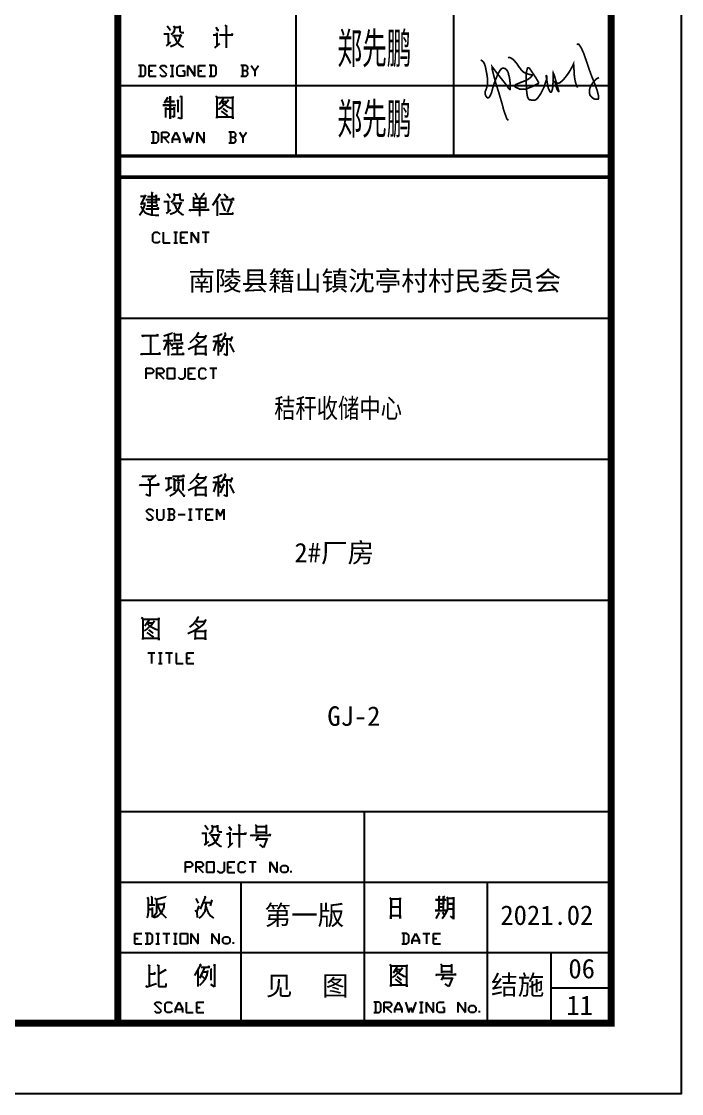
# Model space of a CAD drawing. Extents: x -307088 to 5640332, y -3541089 to -2181377.
# Drawn here: x 5544510 to 5553876, y -3216089 to -3200880 of the extents above; entities that cross this region are included whole.
import ezdxf

# ---------------------------------------------------------------- set-up
doc = ezdxf.new("R2010")
doc.units = 0
doc.header["$LTSCALE"] = 100
doc.header["$MEASUREMENT"] = 0
doc.layers.get('0').update_dxf_attribs({"linetype": 'CONTINUOUS'})
doc.layers.add('PUB_TITLE', color=4, linetype='CONTINUOUS')
doc.styles.add('TSSD_REIN', font='Tssdeng.shx', dxfattribs={"width": 0.7, "bigfont": 'hztxt.shx'})
doc.styles.add('图签2', font='simhei.ttf', dxfattribs={"height": 1000})

# ---------------------------------------------------------------- blocks, each defined once
blk = doc.blocks.new('A$C05C95A80')
at = {"const_width": 24}
for points in [[(1369, 1089), (1388, 1092), (1400, 1089), (1409, 1075), (1433, 1038), (1468, 961), (1499, 871), (1544, 738), (1583, 631), (1617, 549), (1658, 438), (1678, 356), (1679, 340), (1679, 323), (1673, 313), (1664, 312), (1654, 310), (1646, 311), (1628, 313), (1616, 315), (1589, 333), (1574, 348), (1560, 364), (1554, 378), (1551, 396), (1549, 442), (1556, 472), (1581, 523), (1621, 574), (1644, 597), (1683, 619)], [(395, 897), (408, 905), (416, 905), (428, 899), (456, 883), (483, 858), (518, 817), (546, 774), (568, 746), (583, 724), (604, 704), (622, 690), (648, 677), (674, 669), (703, 662), (727, 656), (736, 653), (737, 649), (723, 630), (700, 609)], [(6, 868), (31, 853), (50, 831), (61, 809), (73, 771), (84, 716), (93, 666), (99, 631), (103, 587), (103, 547), (100, 511), (93, 480), (83, 451), (77, 436), (73, 428), (70, 418), (68, 410), (68, 401), (68, 392), (70, 384), (74, 372), (78, 362), (82, 351), (90, 341), (96, 336), (103, 332), (111, 332), (121, 335), (131, 345), (140, 360), (146, 373), (160, 405), (171, 447), (187, 509), (213, 577), (242, 649), (262, 690), (283, 725), (296, 740), (311, 749), (327, 752), (341, 749), (355, 745), (369, 732), (385, 712), (396, 688), (402, 661), (414, 618), (419, 583), (424, 534), (426, 485), (426, 455), (426, 451), (425, 450), (423, 448), (421, 448), (419, 449), (417, 450), (403, 464), (355, 532), (310, 589), (257, 656), (213, 713), (167, 773), (169, 738), (179, 694), (217, 550), (267, 391), (317, 220), (330, 164), (377, 31), (400, 9)], [(700, 609), (668, 588), (652, 580), (633, 571), (591, 556), (540, 535), (508, 521), (500, 514), (494, 509), (489, 500), (490, 492), (496, 484), (502, 480), (541, 464), (556, 455), (564, 454), (578, 453), (593, 453), (654, 455), (675, 466), (740, 492), (790, 518), (822, 533), (825, 538), (825, 544), (825, 553), (787, 619), (759, 659), (705, 741), (699, 749), (694, 753), (687, 757), (681, 758), (674, 756), (670, 753), (669, 751), (668, 748), (667, 746), (657, 704), (654, 685), (651, 666), (650, 652), (649, 599), (650, 538), (652, 515), (658, 429), (663, 388), (671, 340), (683, 318), (699, 303), (733, 299), (771, 297), (790, 306), (812, 323), (858, 390), (903, 480), (930, 563), (939, 588), (943, 603), (945, 620), (945, 630), (941, 644), (938, 646), (935, 645), (934, 644), (934, 641), (935, 639), (935, 636), (951, 542), (958, 497), (967, 461), (983, 431), (990, 417), (993, 413), (999, 411), (1003, 411), (1008, 413), (1012, 418), (1021, 445), (1026, 467), (1029, 500), (1033, 557), (1032, 582), (1033, 660), (1034, 677), (1035, 685), (1041, 672), (1048, 657), (1057, 626), (1115, 421), (1114, 419), (1113, 419), (1112, 420), (1111, 420), (1109, 422), (1108, 423), (1107, 424), (1104, 427), (1103, 430), (1092, 448), (1081, 475), (1072, 512), (1063, 545), (1058, 556), (1058, 558), (1062, 556), (1066, 553), (1068, 551), (1072, 549), (1077, 545), (1088, 542), (1098, 539), (1109, 539), (1118, 541), (1127, 544), (1154, 565), (1191, 603), (1240, 665), (1274, 717), (1306, 776), (1324, 813), (1328, 753), (1332, 695), (1334, 652), (1341, 597), (1352, 548), (1369, 495), (1375, 488), (1382, 485), (1388, 486)]]:
    blk.add_lwpolyline(points, dxfattribs=at)
blk = doc.blocks.new('A$C24767006')
at = {"layer": 'PUB_TITLE'}
for p, q in [((3864, 28988, 1874), (3864, 18518, 1874)), ((7218, 28988, 1874), (7218, 18518, 1874)), ((1126, 21259, 1874), (1195, 21165, 1874)), ((1263, 21259, 1874), (1279, 21233, 1874)), ((1279, 21233, 1874), (1284, 21186, 1874)), ((1284, 21233, 1874), (1394, 21233, 1874)), ((1394, 21259, 1874), (1394, 21149, 1874)), ((1394, 21233, 1874), (1394, 21259, 1874)), ((2161, 21233, 1874), (2208, 21149, 1874)), ((2355, 21275, 1874), (2397, 21238, 1874)), ((2381, 21259, 1874), (2381, 20787, 1874)), ((2397, 21238, 1874), (2381, 21259, 1874)), ((1058, 21086, 1874), (1147, 21086, 1874)), ((1147, 21102, 1874), (1147, 20866, 1874)), ((1147, 21086, 1874), (1147, 21102, 1874)), ((1258, 21107, 1874), (1205, 21076, 1874)), ((1242, 21055, 1874), (1415, 21055, 1874)), ((1279, 21144, 1874), (1258, 21107, 1874)), ((1273, 21034, 1874), (1294, 21002, 1874)), ((1284, 21186, 1874), (1279, 21144, 1874)), ((1294, 21002, 1874), (1315, 20960, 1874)), ((1399, 21007, 1874), (1368, 20934, 1874)), ((1394, 21149, 1874), (1405, 21128, 1874)), ((1426, 21076, 1874), (1399, 21007, 1874)), ((1405, 21128, 1874), (1426, 21118, 1874)), ((1415, 21055, 1874), (1426, 21076, 1874)), ((1426, 21118, 1874), (1483, 21118, 1874)), ((2108, 21070, 1874), (2182, 21070, 1874)), ((2182, 21107, 1874), (2182, 20818, 1874)), ((2182, 21070, 1874), (2182, 21107, 1874)), ((2218, 21165, 1874), (2187, 21181, 1874)), ((2208, 21149, 1874), (2218, 21165, 1874)), ((2239, 21070, 1874), (2528, 21070, 1874)), ((2512, 21097, 1874), (2497, 21070, 1874)), ((2528, 21070, 1874), (2512, 21097, 1874)), ((1116, 20834, 1874), (1205, 20908, 1874)), ((1147, 20866, 1874), (1116, 20834, 1874)), ((1273, 20845, 1874), (1195, 20813, 1874)), ((1326, 20881, 1874), (1273, 20845, 1874)), ((1315, 20960, 1874), (1352, 20902, 1874)), ((1368, 20934, 1874), (1326, 20881, 1874)), ((1352, 20902, 1874), (1384, 20860, 1874)), ((1384, 20860, 1874), (1426, 20829, 1874)), ((1426, 20829, 1874), (1478, 20808, 1874)), ((2145, 20787, 1874), (2245, 20881, 1874)), ((631, 20413, 1874), (518, 20413, 1874)), ((556, 20413, 1874), (556, 20188, 1874)), ((668, 20375, 1874), (631, 20413, 1874)), ((668, 20225, 1874), (668, 20375, 1874)), ((743, 20413, 1874), (893, 20413, 1874)), ((743, 20188, 1874), (743, 20413, 1874)), ((968, 20375, 1874), (1006, 20413, 1874)), ((1118, 20225, 1874), (968, 20375, 1874)), ((1006, 20413, 1874), (1081, 20413, 1874)), ((1081, 20413, 1874), (1118, 20375, 1874)), ((1193, 20413, 1874), (1268, 20413, 1874)), ((1231, 20413, 1874), (1231, 20188, 1874)), ((1343, 20375, 1874), (1381, 20413, 1874)), ((1343, 20225, 1874), (1343, 20375, 1874)), ((1381, 20413, 1874), (1493, 20413, 1874)), ((1568, 20413, 1874), (1718, 20188, 1874)), ((1568, 20188, 1874), (1568, 20413, 1874)), ((1718, 20188, 1874), (1718, 20413, 1874)), ((1793, 20413, 1874), (1943, 20413, 1874)), ((1793, 20188, 1874), (1793, 20413, 1874)), ((2131, 20413, 1874), (2018, 20413, 1874)), ((2056, 20413, 1874), (2056, 20188, 1874)), ((2168, 20375, 1874), (2131, 20413, 1874)), ((2168, 20225, 1874), (2168, 20375, 1874)), ((2806, 20413, 1874), (2693, 20413, 1874)), ((2731, 20413, 1874), (2731, 20188, 1874)), ((2843, 20375, 1874), (2806, 20413, 1874)), ((2806, 20300, 1874), (2843, 20338, 1874)), ((2843, 20338, 1874), (2843, 20375, 1874)), ((2918, 20413, 1874), (2993, 20300, 1874)), ((2993, 20300, 1874), (3068, 20413, 1874)), ((518, 20188, 1874), (631, 20188, 1874)), ((631, 20188, 1874), (668, 20225, 1874)), ((743, 20300, 1874), (818, 20300, 1874)), ((743, 20188, 1874), (893, 20188, 1874)), ((968, 20225, 1874), (1006, 20188, 1874)), ((1006, 20188, 1874), (1081, 20188, 1874)), ((1081, 20188, 1874), (1118, 20225, 1874)), ((1193, 20188, 1874), (1268, 20188, 1874)), ((1381, 20188, 1874), (1343, 20225, 1874)), ((1493, 20188, 1874), (1381, 20188, 1874)), ((1456, 20300, 1874), (1493, 20300, 1874)), ((1493, 20300, 1874), (1493, 20188, 1874)), ((1793, 20300, 1874), (1868, 20300, 1874)), ((1793, 20188, 1874), (1943, 20188, 1874)), ((2018, 20188, 1874), (2131, 20188, 1874)), ((2131, 20188, 1874), (2168, 20225, 1874)), ((2693, 20188, 1874), (2806, 20188, 1874)), ((2806, 20300, 1874), (2731, 20300, 1874)), ((2843, 20263, 1874), (2806, 20300, 1874)), ((2806, 20188, 1874), (2843, 20225, 1874)), ((2843, 20225, 1874), (2843, 20263, 1874)), ((2993, 20300, 1874), (2993, 20188, 1874)), ((75, 19988, 1874), (10575, 19988, 1874)), ((1137, 19723, 1874), (1063, 19612, 1874)), ((1095, 19649, 1874), (1284, 19649, 1874)), ((1121, 19738, 1874), (1147, 19712, 1874)), ((1147, 19712, 1874), (1137, 19723, 1874)), ((1189, 19759, 1874), (1189, 19282, 1874)), ((1189, 19649, 1874), (1189, 19759, 1874)), ((1284, 19649, 1874), (1189, 19649, 1874)), ((1331, 19675, 1874), (1378, 19665, 1874)), ((1357, 19665, 1874), (1357, 19418, 1874)), ((1378, 19665, 1874), (1357, 19665, 1874)), ((1399, 19759, 1874), (1447, 19744, 1874)), ((1431, 19749, 1874), (1431, 19282, 1874)), ((1447, 19744, 1874), (1431, 19749, 1874)), ((2155, 19759, 1874), (2187, 19738, 1874)), ((2187, 19738, 1874), (2187, 19292, 1874)), ((2528, 19723, 1874), (2187, 19723, 1874)), ((2313, 19691, 1874), (2234, 19576, 1874)), ((2287, 19628, 1874), (2339, 19581, 1874)), ((2297, 19702, 1874), (2323, 19681, 1874)), ((2297, 19649, 1874), (2402, 19649, 1874)), ((2323, 19681, 1874), (2313, 19691, 1874)), ((2386, 19623, 1874), (2329, 19570, 1874)), ((2434, 19686, 1874), (2386, 19623, 1874)), ((2402, 19649, 1874), (2434, 19686, 1874)), ((2528, 19754, 1874), (2528, 19723, 1874)), ((2528, 19282, 1874), (2528, 19754, 1874)), ((1037, 19570, 1874), (1310, 19570, 1874)), ((1189, 19570, 1874), (1037, 19570, 1874)), ((1100, 19518, 1874), (1100, 19492, 1874)), ((1100, 19308, 1874), (1100, 19518, 1874)), ((1100, 19492, 1874), (1273, 19492, 1874)), ((1189, 19282, 1874), (1189, 19570, 1874)), ((1273, 19528, 1874), (1273, 19313, 1874)), ((1273, 19492, 1874), (1273, 19528, 1874)), ((2281, 19523, 1874), (2213, 19481, 1874)), ((2276, 19444, 1874), (2402, 19350, 1874)), ((2329, 19570, 1874), (2281, 19523, 1874)), ((2313, 19502, 1874), (2397, 19434, 1874)), ((2339, 19581, 1874), (2407, 19544, 1874)), ((2402, 19444, 1874), (2386, 19418, 1874)), ((2397, 19434, 1874), (2402, 19444, 1874)), ((2407, 19544, 1874), (2465, 19513, 1874)), ((2465, 19513, 1874), (2518, 19497, 1874)), ((1273, 19313, 1874), (1226, 19329, 1874)), ((1431, 19282, 1874), (1352, 19303, 1874)), ((2187, 19324, 1874), (2528, 19324, 1874)), ((2187, 19292, 1874), (2187, 19324, 1874)), ((2413, 19366, 1874), (2392, 19339, 1874)), ((2402, 19350, 1874), (2413, 19366, 1874)), ((2528, 19324, 1874), (2528, 19282, 1874)), ((903, 18997, 1874), (790, 18997, 1874)), ((828, 18997, 1874), (828, 18772, 1874)), ((940, 18960, 1874), (903, 18997, 1874)), ((940, 18810, 1874), (940, 18960, 1874)), ((1015, 18997, 1874), (1128, 18997, 1874)), ((1015, 18772, 1874), (1015, 18997, 1874)), ((1128, 18997, 1874), (1165, 18960, 1874)), ((1165, 18960, 1874), (1165, 18922, 1874)), ((1240, 18847, 1874), (1315, 18997, 1874)), ((1315, 18997, 1874), (1390, 18847, 1874)), ((1465, 18997, 1874), (1540, 18772, 1874)), ((1615, 18772, 1874), (1690, 18997, 1874)), ((1765, 18997, 1874), (1915, 18772, 1874)), ((1765, 18772, 1874), (1765, 18997, 1874)), ((1915, 18772, 1874), (1915, 18997, 1874)), ((2553, 18997, 1874), (2440, 18997, 1874)), ((2478, 18997, 1874), (2478, 18772, 1874)), ((2590, 18960, 1874), (2553, 18997, 1874)), ((2590, 18922, 1874), (2590, 18960, 1874)), ((2665, 18997, 1874), (2740, 18885, 1874)), ((2740, 18885, 1874), (2815, 18997, 1874)), ((790, 18772, 1874), (903, 18772, 1874)), ((903, 18772, 1874), (940, 18810, 1874)), ((1128, 18885, 1874), (1015, 18885, 1874)), ((1053, 18885, 1874), (1165, 18772, 1874)), ((1165, 18922, 1874), (1128, 18885, 1874)), ((1240, 18847, 1874), (1390, 18847, 1874)), ((1240, 18772, 1874), (1240, 18847, 1874)), ((1390, 18847, 1874), (1390, 18772, 1874)), ((1540, 18772, 1874), (1578, 18885, 1874)), ((1578, 18885, 1874), (1615, 18772, 1874)), ((2440, 18772, 1874), (2553, 18772, 1874)), ((2553, 18885, 1874), (2478, 18885, 1874)), ((2553, 18885, 1874), (2590, 18922, 1874)), ((2590, 18847, 1874), (2553, 18885, 1874)), ((2553, 18772, 1874), (2590, 18810, 1874)), ((2590, 18810, 1874), (2590, 18847, 1874)), ((2740, 18885, 1874), (2740, 18772, 1874)), ((559, 17634, 1874), (638, 17634, 1874)), ((664, 17665, 1874), (564, 17455, 1874)), ((706, 17628, 1874), (895, 17628, 1874)), ((785, 17718, 1874), (821, 17691, 1874)), ((800, 17702, 1874), (800, 17245, 1874)), ((821, 17691, 1874), (800, 17702, 1874)), ((895, 17660, 1874), (895, 17476, 1874)), ((895, 17628, 1874), (895, 17660, 1874)), ((947, 17581, 1874), (932, 17560, 1874)), ((968, 17560, 1874), (947, 17581, 1874)), ((1126, 17691, 1874), (1194, 17597, 1874)), ((1278, 17576, 1874), (1257, 17539, 1874)), ((1262, 17691, 1874), (1278, 17665, 1874)), ((1278, 17665, 1874), (1283, 17618, 1874)), ((1283, 17618, 1874), (1278, 17576, 1874)), ((1283, 17665, 1874), (1394, 17665, 1874)), ((1394, 17691, 1874), (1394, 17581, 1874)), ((1394, 17665, 1874), (1394, 17691, 1874)), ((1394, 17581, 1874), (1404, 17560, 1874)), ((1672, 17613, 1874), (1688, 17597, 1874)), ((1688, 17597, 1874), (1688, 17387, 1874)), ((1698, 17586, 1874), (1940, 17586, 1874)), ((1714, 17697, 1874), (1766, 17607, 1874)), ((1814, 17581, 1874), (1814, 17208, 1874)), ((1913, 17686, 1874), (1845, 17597, 1874)), ((1903, 17702, 1874), (1913, 17686, 1874)), ((1940, 17602, 1874), (1940, 17392, 1874)), ((2239, 17660, 1874), (2092, 17434, 1874)), ((2223, 17686, 1874), (2260, 17649, 1874)), ((2260, 17649, 1874), (2239, 17660, 1874)), ((2339, 17686, 1874), (2407, 17602, 1874)), ((2417, 17618, 1874), (2386, 17586, 1874)), ((2407, 17602, 1874), (2417, 17618, 1874)), ((2528, 17592, 1874), (2501, 17571, 1874)), ((2554, 17560, 1874), (2528, 17592, 1874)), ((564, 17455, 1874), (585, 17476, 1874)), ((569, 17424, 1874), (590, 17392, 1874)), ((585, 17476, 1874), (648, 17476, 1874)), ((590, 17392, 1874), (601, 17355, 1874)), ((617, 17371, 1874), (601, 17329, 1874)), ((601, 17355, 1874), (627, 17319, 1874)), ((632, 17408, 1874), (617, 17371, 1874)), ((643, 17445, 1874), (632, 17408, 1874)), ((648, 17502, 1874), (643, 17445, 1874)), ((648, 17476, 1874), (648, 17502, 1874)), ((674, 17560, 1874), (968, 17560, 1874)), ((674, 17366, 1874), (953, 17366, 1874)), ((695, 17429, 1874), (911, 17429, 1874)), ((895, 17502, 1874), (701, 17502, 1874)), ((905, 17450, 1874), (890, 17434, 1874)), ((895, 17476, 1874), (895, 17502, 1874)), ((916, 17434, 1874), (905, 17455, 1874)), ((911, 17455, 1874), (905, 17450, 1874)), ((937, 17392, 1874), (905, 17366, 1874)), ((911, 17429, 1874), (911, 17455, 1874)), ((953, 17366, 1874), (937, 17392, 1874)), ((1058, 17518, 1874), (1147, 17518, 1874)), ((1115, 17266, 1874), (1205, 17340, 1874)), ((1147, 17534, 1874), (1147, 17298, 1874)), ((1147, 17518, 1874), (1147, 17534, 1874)), ((1257, 17539, 1874), (1205, 17508, 1874)), ((1241, 17487, 1874), (1415, 17487, 1874)), ((1273, 17466, 1874), (1294, 17434, 1874)), ((1294, 17434, 1874), (1315, 17392, 1874)), ((1315, 17392, 1874), (1352, 17334, 1874)), ((1367, 17366, 1874), (1325, 17313, 1874)), ((1399, 17439, 1874), (1367, 17366, 1874)), ((1425, 17508, 1874), (1399, 17439, 1874)), ((1404, 17560, 1874), (1425, 17550, 1874)), ((1415, 17487, 1874), (1425, 17508, 1874)), ((1425, 17550, 1874), (1483, 17550, 1874)), ((1593, 17340, 1874), (2018, 17340, 1874)), ((1609, 17319, 1874), (1593, 17340, 1874)), ((1688, 17403, 1874), (1940, 17403, 1874)), ((1693, 17492, 1874), (1940, 17492, 1874)), ((2003, 17355, 1874), (1982, 17340, 1874)), ((2018, 17340, 1874), (2003, 17355, 1874)), ((2192, 17534, 1874), (2192, 17214, 1874)), ((2260, 17560, 1874), (2554, 17560, 1874)), ((2286, 17523, 1874), (2354, 17329, 1874)), ((2354, 17345, 1874), (2344, 17319, 1874)), ((2354, 17329, 1874), (2354, 17345, 1874)), ((2496, 17508, 1874), (2407, 17287, 1874)), ((2465, 17529, 1874), (2512, 17502, 1874)), ((2512, 17502, 1874), (2496, 17508, 1874)), ((580, 17287, 1874), (538, 17224, 1874)), ((601, 17329, 1874), (580, 17287, 1874)), ((627, 17319, 1874), (669, 17282, 1874)), ((669, 17282, 1874), (722, 17261, 1874)), ((722, 17261, 1874), (795, 17240, 1874)), ((795, 17240, 1874), (874, 17229, 1874)), ((874, 17229, 1874), (953, 17229, 1874)), ((1147, 17298, 1874), (1115, 17266, 1874)), ((1273, 17277, 1874), (1194, 17245, 1874)), ((1325, 17313, 1874), (1273, 17277, 1874)), ((1352, 17334, 1874), (1383, 17292, 1874)), ((1383, 17292, 1874), (1425, 17261, 1874)), ((1425, 17261, 1874), (1478, 17240, 1874)), ((1630, 17334, 1874), (1609, 17319, 1874)), ((2239, 17256, 1874), (2533, 17256, 1874)), ((2528, 17277, 1874), (2501, 17261, 1874)), ((2533, 17256, 1874), (2528, 17277, 1874)), ((819, 16827, 1874), (856, 16865, 1874)), ((819, 16677, 1874), (819, 16827, 1874)), ((856, 16640, 1874), (819, 16677, 1874)), ((856, 16865, 1874), (931, 16865, 1874)), ((931, 16865, 1874), (969, 16827, 1874)), ((969, 16677, 1874), (931, 16640, 1874)), ((1044, 16865, 1874), (1044, 16640, 1874)), ((1269, 16865, 1874), (1344, 16865, 1874)), ((1306, 16865, 1874), (1306, 16640, 1874)), ((1419, 16865, 1874), (1569, 16865, 1874)), ((1419, 16640, 1874), (1419, 16865, 1874)), ((1419, 16752, 1874), (1494, 16752, 1874)), ((1644, 16865, 1874), (1794, 16640, 1874)), ((1644, 16640, 1874), (1644, 16865, 1874)), ((1794, 16640, 1874), (1794, 16865, 1874)), ((1869, 16865, 1874), (2019, 16865, 1874)), ((1944, 16865, 1874), (1944, 16640, 1874)), ((931, 16640, 1874), (856, 16640, 1874)), ((1044, 16640, 1874), (1194, 16640, 1874)), ((1269, 16640, 1874), (1344, 16640, 1874)), ((1419, 16640, 1874), (1569, 16640, 1874)), ((75, 15038, 1874), (10575, 15038, 1874)), ((588, 14666, 1874), (945, 14666, 1874)), ((614, 14640, 1874), (588, 14666, 1874)), ((635, 14666, 1874), (614, 14640, 1874)), ((772, 14666, 1874), (772, 14278, 1874)), ((772, 14661, 1874), (772, 14278, 1874)), ((924, 14687, 1874), (903, 14661, 1874)), ((945, 14666, 1874), (924, 14687, 1874)), ((1229, 14708, 1874), (1055, 14651, 1874)), ((1150, 14682, 1874), (1150, 14241, 1874)), ((1218, 14729, 1874), (1229, 14708, 1874)), ((1260, 14724, 1874), (1281, 14703, 1874)), ((1281, 14703, 1874), (1281, 14540, 1874)), ((1281, 14687, 1874), (1423, 14687, 1874)), ((1418, 14714, 1874), (1418, 14546, 1874)), ((1743, 14645, 1874), (1691, 14588, 1874)), ((1790, 14724, 1874), (1743, 14645, 1874)), ((1754, 14640, 1874), (1932, 14640, 1874)), ((1780, 14740, 1874), (1801, 14714, 1874)), ((1801, 14714, 1874), (1790, 14724, 1874)), ((1958, 14677, 1874), (1906, 14582, 1874)), ((1932, 14640, 1874), (1958, 14677, 1874)), ((2279, 14682, 1874), (2116, 14635, 1874)), ((2210, 14661, 1874), (2210, 14246, 1874)), ((2279, 14708, 1874), (2279, 14682, 1874)), ((2368, 14687, 1874), (2279, 14530, 1874)), ((2347, 14729, 1874), (2368, 14687, 1874)), ((2510, 14645, 1874), (2468, 14540, 1874)), ((1055, 14561, 1874), (1250, 14561, 1874)), ((1061, 14535, 1874), (1055, 14561, 1874)), ((1134, 14551, 1874), (1055, 14362, 1874)), ((1187, 14519, 1874), (1239, 14441, 1874)), ((1244, 14404, 1874), (1449, 14404, 1874)), ((1255, 14372, 1874), (1244, 14404, 1874)), ((1250, 14498, 1874), (1465, 14498, 1874)), ((1260, 14467, 1874), (1250, 14498, 1874)), ((1286, 14567, 1874), (1423, 14567, 1874)), ((1339, 14493, 1874), (1339, 14273, 1874)), ((1428, 14425, 1874), (1407, 14399, 1874)), ((1444, 14519, 1874), (1418, 14493, 1874)), ((1449, 14404, 1874), (1428, 14425, 1874)), ((1465, 14498, 1874), (1444, 14519, 1874)), ((1712, 14435, 1874), (1575, 14372, 1874)), ((1691, 14588, 1874), (1607, 14514, 1874)), ((1806, 14504, 1874), (1712, 14435, 1874)), ((1717, 14451, 1874), (1727, 14441, 1874)), ((1727, 14441, 1874), (1727, 14252, 1874)), ((1733, 14593, 1874), (1806, 14514, 1874)), ((1948, 14425, 1874), (1738, 14425, 1874)), ((1906, 14582, 1874), (1806, 14504, 1874)), ((1948, 14456, 1874), (1948, 14425, 1874)), ((1948, 14246, 1874), (1948, 14456, 1874)), ((2100, 14551, 1874), (2279, 14551, 1874)), ((2179, 14540, 1874), (2116, 14341, 1874)), ((2221, 14514, 1874), (2268, 14435, 1874)), ((2331, 14504, 1874), (2258, 14320, 1874)), ((2310, 14598, 1874), (2494, 14598, 1874)), ((2315, 14514, 1874), (2347, 14477, 1874)), ((2399, 14598, 1874), (2399, 14241, 1874)), ((2452, 14498, 1874), (2546, 14315, 1874)), ((567, 14278, 1874), (987, 14278, 1874)), ((583, 14257, 1874), (567, 14278, 1874)), ((609, 14273, 1874), (583, 14257, 1874)), ((966, 14299, 1874), (945, 14278, 1874)), ((987, 14278, 1874), (966, 14299, 1874)), ((1223, 14273, 1874), (1491, 14273, 1874)), ((1234, 14246, 1874), (1223, 14273, 1874)), ((1470, 14294, 1874), (1449, 14267, 1874)), ((1491, 14273, 1874), (1470, 14294, 1874)), ((1727, 14283, 1874), (1948, 14283, 1874)), ((1727, 14252, 1874), (1727, 14283, 1874)), ((1948, 14283, 1874), (1948, 14246, 1874)), ((2399, 14241, 1874), (2331, 14273, 1874)), ((683, 13972, 1874), (795, 13972, 1874)), ((683, 13747, 1874), (683, 13972, 1874)), ((795, 13972, 1874), (833, 13934, 1874)), ((833, 13934, 1874), (833, 13897, 1874)), ((908, 13972, 1874), (1020, 13972, 1874)), ((908, 13747, 1874), (908, 13972, 1874)), ((1020, 13972, 1874), (1058, 13934, 1874)), ((1058, 13934, 1874), (1058, 13897, 1874)), ((1133, 13972, 1874), (1283, 13972, 1874)), ((1133, 13747, 1874), (1133, 13972, 1874)), ((1283, 13972, 1874), (1283, 13747, 1874)), ((1508, 13784, 1874), (1508, 13972, 1874)), ((1583, 13972, 1874), (1733, 13972, 1874)), ((1583, 13747, 1874), (1583, 13972, 1874)), ((1808, 13934, 1874), (1845, 13972, 1874)), ((1808, 13784, 1874), (1808, 13934, 1874)), ((1845, 13972, 1874), (1920, 13972, 1874)), ((1920, 13972, 1874), (1958, 13934, 1874)), ((2033, 13972, 1874), (2183, 13972, 1874)), ((2108, 13972, 1874), (2108, 13747, 1874)), ((795, 13859, 1874), (683, 13859, 1874)), ((833, 13897, 1874), (795, 13859, 1874)), ((1020, 13859, 1874), (908, 13859, 1874)), ((945, 13859, 1874), (1058, 13747, 1874)), ((1058, 13897, 1874), (1020, 13859, 1874)), ((1283, 13747, 1874), (1133, 13747, 1874)), ((1358, 13784, 1874), (1395, 13747, 1874)), ((1395, 13747, 1874), (1470, 13747, 1874)), ((1470, 13747, 1874), (1508, 13784, 1874)), ((1583, 13859, 1874), (1658, 13859, 1874)), ((1583, 13747, 1874), (1733, 13747, 1874)), ((1845, 13747, 1874), (1808, 13784, 1874)), ((1920, 13747, 1874), (1845, 13747, 1874)), ((1958, 13784, 1874), (1920, 13747, 1874)), ((75, 12038, 1874), (10575, 12038, 1874)), ((593, 11677, 1874), (866, 11677, 1874)), ((609, 11661, 1874), (593, 11677, 1874)), ((625, 11677, 1874), (609, 11661, 1874)), ((887, 11698, 1874), (756, 11593, 1874)), ((866, 11677, 1874), (887, 11698, 1874)), ((1244, 11677, 1874), (1496, 11677, 1874)), ((1386, 11672, 1874), (1344, 11614, 1874)), ((1475, 11698, 1874), (1460, 11677, 1874)), ((1496, 11677, 1874), (1475, 11698, 1874)), ((1743, 11645, 1874), (1691, 11588, 1874)), ((1790, 11724, 1874), (1743, 11645, 1874)), ((1754, 11640, 1874), (1932, 11640, 1874)), ((1780, 11740, 1874), (1801, 11714, 1874)), ((1801, 11714, 1874), (1790, 11724, 1874)), ((1958, 11677, 1874), (1906, 11582, 1874)), ((1932, 11640, 1874), (1958, 11677, 1874)), ((2279, 11682, 1874), (2116, 11635, 1874)), ((2210, 11661, 1874), (2210, 11246, 1874)), ((2279, 11708, 1874), (2279, 11682, 1874)), ((2368, 11687, 1874), (2279, 11530, 1874)), ((2347, 11729, 1874), (2368, 11687, 1874)), ((2510, 11645, 1874), (2468, 11540, 1874)), ((541, 11493, 1874), (956, 11493, 1874)), ((562, 11477, 1874), (541, 11493, 1874)), ((588, 11498, 1874), (562, 11477, 1874)), ((719, 11609, 1874), (756, 11593, 1874)), ((756, 11593, 1874), (719, 11609, 1874)), ((756, 11593, 1874), (756, 11252, 1874)), ((935, 11519, 1874), (914, 11498, 1874)), ((956, 11493, 1874), (935, 11519, 1874)), ((1082, 11630, 1874), (1234, 11630, 1874)), ((1097, 11372, 1874), (1229, 11451, 1874)), ((1155, 11409, 1874), (1097, 11372, 1874)), ((1155, 11630, 1874), (1155, 11409, 1874)), ((1234, 11630, 1874), (1155, 11630, 1874)), ((1255, 11624, 1874), (1281, 11609, 1874)), ((1281, 11609, 1874), (1281, 11362, 1874)), ((1281, 11588, 1874), (1460, 11588, 1874)), ((1281, 11362, 1874), (1281, 11588, 1874)), ((1360, 11425, 1874), (1334, 11362, 1874)), ((1344, 11551, 1874), (1391, 11535, 1874)), ((1370, 11546, 1874), (1360, 11425, 1874)), ((1391, 11535, 1874), (1370, 11546, 1874)), ((1460, 11624, 1874), (1460, 11372, 1874)), ((1460, 11588, 1874), (1460, 11624, 1874)), ((1712, 11435, 1874), (1575, 11372, 1874)), ((1691, 11588, 1874), (1607, 11514, 1874)), ((1806, 11504, 1874), (1712, 11435, 1874)), ((1717, 11451, 1874), (1727, 11441, 1874)), ((1727, 11441, 1874), (1727, 11252, 1874)), ((1733, 11593, 1874), (1806, 11514, 1874)), ((1948, 11425, 1874), (1738, 11425, 1874)), ((1906, 11582, 1874), (1806, 11504, 1874)), ((1948, 11456, 1874), (1948, 11425, 1874)), ((1948, 11246, 1874), (1948, 11456, 1874)), ((2100, 11551, 1874), (2279, 11551, 1874)), ((2179, 11540, 1874), (2116, 11341, 1874)), ((2221, 11514, 1874), (2268, 11435, 1874)), ((2331, 11504, 1874), (2258, 11320, 1874)), ((2310, 11598, 1874), (2494, 11598, 1874)), ((2315, 11514, 1874), (2347, 11477, 1874)), ((2399, 11598, 1874), (2399, 11241, 1874)), ((2452, 11498, 1874), (2546, 11315, 1874)), ((756, 11252, 1874), (672, 11288, 1874)), ((1286, 11304, 1874), (1187, 11252, 1874)), ((1334, 11362, 1874), (1286, 11304, 1874)), ((1370, 11399, 1874), (1481, 11262, 1874)), ((1486, 11278, 1874), (1481, 11236, 1874)), ((1481, 11262, 1874), (1486, 11278, 1874)), ((1727, 11283, 1874), (1948, 11283, 1874)), ((1727, 11252, 1874), (1727, 11283, 1874)), ((1948, 11283, 1874), (1948, 11246, 1874)), ((2399, 11241, 1874), (2331, 11273, 1874)), ((683, 10934, 1874), (720, 10972, 1874)), ((720, 10972, 1874), (795, 10972, 1874)), ((795, 10972, 1874), (833, 10934, 1874)), ((908, 10972, 1874), (908, 10784, 1874)), ((1058, 10784, 1874), (1058, 10972, 1874)), ((1245, 10972, 1874), (1133, 10972, 1874)), ((1170, 10972, 1874), (1170, 10747, 1874)), ((1283, 10934, 1874), (1245, 10972, 1874)), ((1583, 10972, 1874), (1658, 10972, 1874)), ((1620, 10972, 1874), (1620, 10747, 1874)), ((1733, 10972, 1874), (1883, 10972, 1874)), ((1808, 10972, 1874), (1808, 10747, 1874)), ((1958, 10972, 1874), (2108, 10972, 1874)), ((1958, 10747, 1874), (1958, 10972, 1874)), ((2183, 10972, 1874), (2258, 10822, 1874)), ((2183, 10747, 1874), (2183, 10972, 1874)), ((2258, 10822, 1874), (2333, 10972, 1874)), ((2333, 10972, 1874), (2333, 10747, 1874)), ((833, 10784, 1874), (683, 10934, 1874)), ((683, 10784, 1874), (720, 10747, 1874)), ((720, 10747, 1874), (795, 10747, 1874)), ((795, 10747, 1874), (833, 10784, 1874)), ((908, 10784, 1874), (945, 10747, 1874)), ((945, 10747, 1874), (1020, 10747, 1874)), ((1020, 10747, 1874), (1058, 10784, 1874)), ((1133, 10747, 1874), (1245, 10747, 1874)), ((1245, 10859, 1874), (1170, 10859, 1874)), ((1245, 10859, 1874), (1283, 10897, 1874)), ((1283, 10822, 1874), (1245, 10859, 1874)), ((1245, 10747, 1874), (1283, 10784, 1874)), ((1283, 10897, 1874), (1283, 10934, 1874)), ((1283, 10784, 1874), (1283, 10822, 1874)), ((1358, 10859, 1874), (1508, 10859, 1874)), ((1583, 10747, 1874), (1658, 10747, 1874)), ((1958, 10859, 1874), (2033, 10859, 1874)), ((1958, 10747, 1874), (2108, 10747, 1874)), ((75, 9038, 1874), (10575, 9038, 1874)), ((1783, 8670, 1874), (1736, 8591, 1874)), ((1773, 8686, 1874), (1794, 8660, 1874)), ((1794, 8660, 1874), (1783, 8670, 1874)), ((576, 8665, 1874), (607, 8644, 1874)), ((607, 8644, 1874), (607, 8198, 1874)), ((949, 8628, 1874), (607, 8628, 1874)), ((733, 8597, 1874), (655, 8481, 1874)), ((749, 8476, 1874), (702, 8429, 1874)), ((707, 8534, 1874), (760, 8486, 1874)), ((718, 8607, 1874), (744, 8586, 1874)), ((718, 8555, 1874), (823, 8555, 1874)), ((744, 8586, 1874), (733, 8597, 1874)), ((807, 8528, 1874), (749, 8476, 1874)), ((760, 8486, 1874), (828, 8450, 1874)), ((854, 8591, 1874), (807, 8528, 1874)), ((823, 8555, 1874), (854, 8591, 1874)), ((828, 8450, 1874), (886, 8418, 1874)), ((949, 8660, 1874), (949, 8628, 1874)), ((949, 8187, 1874), (949, 8660, 1874)), ((1684, 8534, 1874), (1600, 8460, 1874)), ((1736, 8591, 1874), (1684, 8534, 1874)), ((1799, 8450, 1874), (1705, 8381, 1874)), ((1726, 8539, 1874), (1799, 8460, 1874)), ((1747, 8586, 1874), (1925, 8586, 1874)), ((1899, 8528, 1874), (1799, 8450, 1874)), ((1951, 8623, 1874), (1899, 8528, 1874)), ((1925, 8586, 1874), (1951, 8623, 1874)), ((607, 8229, 1874), (949, 8229, 1874)), ((607, 8198, 1874), (607, 8229, 1874)), ((702, 8429, 1874), (634, 8387, 1874)), ((697, 8350, 1874), (823, 8255, 1874)), ((733, 8408, 1874), (817, 8339, 1874)), ((823, 8350, 1874), (807, 8324, 1874)), ((833, 8271, 1874), (812, 8245, 1874)), ((817, 8339, 1874), (823, 8350, 1874)), ((823, 8255, 1874), (833, 8271, 1874)), ((886, 8418, 1874), (938, 8402, 1874)), ((949, 8229, 1874), (949, 8187, 1874)), ((1705, 8381, 1874), (1568, 8318, 1874)), ((1710, 8397, 1874), (1720, 8387, 1874)), ((1720, 8387, 1874), (1720, 8198, 1874)), ((1720, 8229, 1874), (1941, 8229, 1874)), ((1720, 8198, 1874), (1720, 8229, 1874)), ((1941, 8371, 1874), (1731, 8371, 1874)), ((1941, 8402, 1874), (1941, 8371, 1874)), ((1941, 8192, 1874), (1941, 8402, 1874)), ((1941, 8229, 1874), (1941, 8192, 1874)), ((718, 7917, 1874), (868, 7917, 1874)), ((793, 7917, 1874), (793, 7692, 1874)), ((943, 7917, 1874), (1018, 7917, 1874)), ((981, 7917, 1874), (981, 7692, 1874)), ((1093, 7917, 1874), (1243, 7917, 1874)), ((1168, 7917, 1874), (1168, 7692, 1874)), ((1318, 7917, 1874), (1318, 7692, 1874)), ((1543, 7917, 1874), (1693, 7917, 1874)), ((1543, 7692, 1874), (1543, 7917, 1874)), ((1543, 7804, 1874), (1618, 7804, 1874)), ((943, 7692, 1874), (1018, 7692, 1874)), ((1318, 7692, 1874), (1468, 7692, 1874)), ((1543, 7692, 1874), (1693, 7692, 1874)), ((75, 4538, 1874), (10575, 4538, 1874)), ((5323, 4538, 1874), (5323, 38, 1874)), ((1932, 4250, 1874), (2001, 4155, 1874)), ((2085, 4134, 1874), (2064, 4097, 1874)), ((2069, 4250, 1874), (2085, 4223, 1874)), ((2085, 4223, 1874), (2090, 4176, 1874)), ((2090, 4176, 1874), (2085, 4134, 1874)), ((2090, 4223, 1874), (2200, 4223, 1874)), ((2200, 4250, 1874), (2200, 4139, 1874)), ((2200, 4223, 1874), (2200, 4250, 1874)), ((2200, 4139, 1874), (2211, 4118, 1874)), ((2211, 4118, 1874), (2232, 4108, 1874)), ((2232, 4108, 1874), (2289, 4108, 1874)), ((2442, 4223, 1874), (2489, 4139, 1874)), ((2499, 4155, 1874), (2468, 4171, 1874)), ((2489, 4139, 1874), (2499, 4155, 1874)), ((2636, 4265, 1874), (2678, 4229, 1874)), ((2662, 4250, 1874), (2662, 3777, 1874)), ((2678, 4229, 1874), (2662, 4250, 1874)), ((2998, 4260, 1874), (3019, 4244, 1874)), ((3014, 4218, 1874), (3229, 4218, 1874)), ((3019, 4244, 1874), (3019, 4071, 1874)), ((3234, 4255, 1874), (3234, 4066, 1874)), ((1864, 4076, 1874), (1953, 4076, 1874)), ((1922, 3824, 1874), (2011, 3898, 1874)), ((1953, 4092, 1874), (1953, 3856, 1874)), ((1953, 4076, 1874), (1953, 4092, 1874)), ((2064, 4097, 1874), (2011, 4066, 1874)), ((2048, 4045, 1874), (2221, 4045, 1874)), ((2079, 4024, 1874), (2100, 3992, 1874)), ((2100, 3992, 1874), (2121, 3950, 1874)), ((2121, 3950, 1874), (2158, 3893, 1874)), ((2174, 3924, 1874), (2132, 3872, 1874)), ((2158, 3893, 1874), (2190, 3851, 1874)), ((2205, 3998, 1874), (2174, 3924, 1874)), ((2232, 4066, 1874), (2205, 3998, 1874)), ((2221, 4045, 1874), (2232, 4066, 1874)), ((2389, 4061, 1874), (2463, 4061, 1874)), ((2463, 4097, 1874), (2463, 3809, 1874)), ((2463, 4061, 1874), (2463, 4097, 1874)), ((2520, 4061, 1874), (2809, 4061, 1874)), ((2793, 4087, 1874), (2778, 4061, 1874)), ((2809, 4061, 1874), (2793, 4087, 1874)), ((2898, 4034, 1874), (3334, 4034, 1874)), ((2925, 4013, 1874), (2898, 4034, 1874)), ((2935, 4029, 1874), (2925, 4013, 1874)), ((3014, 4103, 1874), (3229, 4103, 1874)), ((3066, 4029, 1874), (3014, 3914, 1874)), ((3030, 3956, 1874), (3234, 3956, 1874)), ((3255, 3971, 1874), (3177, 3777, 1874)), ((3308, 4050, 1874), (3282, 4029, 1874)), ((3334, 4034, 1874), (3308, 4050, 1874)), ((1953, 3856, 1874), (1922, 3824, 1874)), ((2079, 3835, 1874), (2001, 3803, 1874)), ((2132, 3872, 1874), (2079, 3835, 1874)), ((2190, 3851, 1874), (2232, 3819, 1874)), ((2232, 3819, 1874), (2284, 3798, 1874)), ((2426, 3777, 1874), (2526, 3872, 1874)), ((3177, 3777, 1874), (3098, 3835, 1874)), ((1519, 3467, 1874), (1631, 3467, 1874)), ((1519, 3242, 1874), (1519, 3467, 1874)), ((1631, 3467, 1874), (1669, 3429, 1874)), ((1669, 3429, 1874), (1669, 3392, 1874)), ((1744, 3467, 1874), (1856, 3467, 1874)), ((1744, 3242, 1874), (1744, 3467, 1874)), ((1856, 3467, 1874), (1894, 3429, 1874)), ((1894, 3429, 1874), (1894, 3392, 1874)), ((1969, 3467, 1874), (2119, 3467, 1874)), ((1969, 3242, 1874), (1969, 3467, 1874)), ((2119, 3467, 1874), (2119, 3242, 1874)), ((2344, 3279, 1874), (2344, 3467, 1874)), ((2419, 3467, 1874), (2569, 3467, 1874)), ((2419, 3242, 1874), (2419, 3467, 1874)), ((2644, 3429, 1874), (2681, 3467, 1874)), ((2644, 3279, 1874), (2644, 3429, 1874)), ((2681, 3467, 1874), (2756, 3467, 1874)), ((2756, 3467, 1874), (2794, 3429, 1874)), ((2869, 3467, 1874), (3019, 3467, 1874)), ((2944, 3467, 1874), (2944, 3242, 1874)), ((3319, 3467, 1874), (3469, 3242, 1874)), ((3319, 3242, 1874), (3319, 3467, 1874)), ((3469, 3242, 1874), (3469, 3467, 1874)), ((1631, 3354, 1874), (1519, 3354, 1874)), ((1669, 3392, 1874), (1631, 3354, 1874)), ((1856, 3354, 1874), (1744, 3354, 1874)), ((1781, 3354, 1874), (1894, 3242, 1874)), ((1894, 3392, 1874), (1856, 3354, 1874)), ((2119, 3242, 1874), (1969, 3242, 1874)), ((2194, 3279, 1874), (2231, 3242, 1874)), ((2231, 3242, 1874), (2306, 3242, 1874)), ((2306, 3242, 1874), (2344, 3279, 1874)), ((2419, 3354, 1874), (2494, 3354, 1874)), ((2419, 3242, 1874), (2569, 3242, 1874)), ((2681, 3242, 1874), (2644, 3279, 1874)), ((2756, 3242, 1874), (2681, 3242, 1874)), ((2794, 3279, 1874), (2756, 3242, 1874)), ((3544, 3354, 1874), (3581, 3392, 1874)), ((3544, 3279, 1874), (3544, 3354, 1874)), ((3581, 3242, 1874), (3544, 3279, 1874)), ((3581, 3392, 1874), (3656, 3392, 1874)), ((3656, 3242, 1874), (3581, 3242, 1874)), ((3656, 3392, 1874), (3694, 3354, 1874)), ((3694, 3279, 1874), (3656, 3242, 1874)), ((3694, 3354, 1874), (3694, 3279, 1874)), ((3769, 3242, 1874), (3769, 3279, 1874)), ((75, 3038, 1874), (10575, 3038, 1874)), ((2698, 3038, 1874), (2698, 38, 1874)), ((7936, 3038, 1874), (7936, 38, 1874)), ((781, 2741, 1874), (802, 2715, 1874)), ((1086, 2741, 1874), (1091, 2715, 1874)), ((1926, 2746, 1874), (1936, 2715, 1874)), ((6901, 2746, 1874), (6932, 2720, 1874)), ((7006, 2746, 1874), (7032, 2720, 1874)), ((703, 2715, 1874), (724, 2683, 1874)), ((724, 2683, 1874), (724, 2384, 1874)), ((724, 2557, 1874), (865, 2557, 1874)), ((802, 2715, 1874), (802, 2557, 1874)), ((897, 2668, 1874), (865, 2694, 1874)), ((1091, 2715, 1874), (897, 2668, 1874)), ((902, 2673, 1874), (902, 2389, 1874)), ((907, 2568, 1874), (1060, 2568, 1874)), ((928, 2552, 1874), (939, 2526, 1874)), ((939, 2526, 1874), (944, 2489, 1874)), ((1054, 2510, 1874), (1049, 2479, 1874)), ((1060, 2594, 1874), (1054, 2552, 1874)), ((1054, 2552, 1874), (1054, 2510, 1874)), ((1737, 2689, 1874), (1784, 2589, 1874)), ((1758, 2395, 1874), (1805, 2531, 1874)), ((1936, 2715, 1874), (1831, 2463, 1874)), ((1889, 2605, 1874), (2062, 2605, 1874)), ((1942, 2594, 1874), (1952, 2573, 1874)), ((1952, 2573, 1874), (1942, 2510, 1874)), ((1942, 2510, 1874), (1942, 2473, 1874)), ((1947, 2521, 1874), (1957, 2494, 1874)), ((2078, 2662, 1874), (2041, 2531, 1874)), ((5866, 2710, 1874), (5887, 2678, 1874)), ((5887, 2678, 1874), (5887, 2258, 1874)), ((5893, 2673, 1874), (5893, 2510, 1874)), ((6087, 2673, 1874), (5893, 2673, 1874)), ((5893, 2510, 1874), (6092, 2510, 1874)), ((6087, 2699, 1874), (6087, 2673, 1874)), ((6087, 2263, 1874), (6087, 2699, 1874)), ((6838, 2657, 1874), (7063, 2657, 1874)), ((7011, 2657, 1874), (6838, 2657, 1874)), ((6901, 2510, 1874), (7011, 2510, 1874)), ((7011, 2573, 1874), (6906, 2573, 1874)), ((6911, 2736, 1874), (6911, 2431, 1874)), ((6932, 2720, 1874), (6911, 2736, 1874)), ((7011, 2736, 1874), (7011, 2657, 1874)), ((7011, 2431, 1874), (7011, 2736, 1874)), ((7011, 2657, 1874), (7011, 2573, 1874)), ((7063, 2657, 1874), (7011, 2657, 1874)), ((7079, 2725, 1874), (7090, 2699, 1874)), ((7090, 2699, 1874), (7090, 2463, 1874)), ((7090, 2694, 1874), (7221, 2694, 1874)), ((7100, 2578, 1874), (7216, 2578, 1874)), ((7221, 2578, 1874), (7100, 2578, 1874)), ((7216, 2578, 1874), (7216, 2463, 1874)), ((7221, 2720, 1874), (7221, 2248, 1874)), ((7221, 2694, 1874), (7221, 2720, 1874)), ((7221, 2248, 1874), (7221, 2578, 1874)), ((708, 2305, 1874), (697, 2274, 1874)), ((718, 2337, 1874), (708, 2305, 1874)), ((724, 2384, 1874), (718, 2358, 1874)), ((718, 2358, 1874), (718, 2337, 1874)), ((729, 2463, 1874), (808, 2463, 1874)), ((808, 2494, 1874), (808, 2290, 1874)), ((886, 2363, 1874), (823, 2279, 1874)), ((897, 2295, 1874), (850, 2274, 1874)), ((902, 2389, 1874), (886, 2363, 1874)), ((934, 2321, 1874), (897, 2295, 1874)), ((960, 2342, 1874), (934, 2321, 1874)), ((944, 2489, 1874), (955, 2463, 1874)), ((955, 2463, 1874), (981, 2421, 1874)), ((986, 2368, 1874), (960, 2342, 1874)), ((981, 2421, 1874), (1002, 2389, 1874)), ((1007, 2400, 1874), (986, 2368, 1874)), ((1002, 2389, 1874), (1028, 2358, 1874)), ((1023, 2431, 1874), (1007, 2400, 1874)), ((1039, 2458, 1874), (1023, 2431, 1874)), ((1028, 2358, 1874), (1049, 2332, 1874)), ((1049, 2479, 1874), (1039, 2458, 1874)), ((1049, 2332, 1874), (1075, 2305, 1874)), ((1075, 2305, 1874), (1107, 2274, 1874)), ((1716, 2437, 1874), (1758, 2395, 1874)), ((1758, 2395, 1874), (1763, 2284, 1874)), ((1858, 2311, 1874), (1800, 2269, 1874)), ((1879, 2332, 1874), (1858, 2311, 1874)), ((1894, 2353, 1874), (1879, 2332, 1874)), ((1910, 2379, 1874), (1894, 2353, 1874)), ((1926, 2405, 1874), (1910, 2379, 1874)), ((1931, 2437, 1874), (1926, 2405, 1874)), ((1942, 2473, 1874), (1931, 2437, 1874)), ((1957, 2494, 1874), (1968, 2468, 1874)), ((1968, 2468, 1874), (1978, 2442, 1874)), ((1978, 2442, 1874), (1989, 2416, 1874)), ((1989, 2416, 1874), (1999, 2389, 1874)), ((1999, 2389, 1874), (2015, 2368, 1874)), ((2015, 2368, 1874), (2036, 2342, 1874)), ((2036, 2342, 1874), (2052, 2321, 1874)), ((2052, 2321, 1874), (2078, 2300, 1874)), ((2078, 2300, 1874), (2115, 2269, 1874)), ((5887, 2326, 1874), (6087, 2326, 1874)), ((5887, 2258, 1874), (5887, 2326, 1874)), ((6087, 2326, 1874), (6087, 2263, 1874)), ((6832, 2431, 1874), (7074, 2431, 1874)), ((6911, 2431, 1874), (6832, 2431, 1874)), ((6916, 2389, 1874), (6843, 2263, 1874)), ((7011, 2295, 1874), (6979, 2258, 1874)), ((6990, 2395, 1874), (7021, 2332, 1874)), ((7074, 2431, 1874), (7011, 2431, 1874)), ((7037, 2347, 1874), (7011, 2295, 1874)), ((7074, 2410, 1874), (7037, 2347, 1874)), ((7090, 2463, 1874), (7074, 2410, 1874)), ((7216, 2463, 1874), (7100, 2463, 1874)), ((7153, 2311, 1874), (7221, 2258, 1874)), ((437, 1946, 1874), (587, 1946, 1874)), ((437, 1721, 1874), (437, 1946, 1874)), ((437, 1834, 1874), (512, 1834, 1874)), ((775, 1946, 1874), (662, 1946, 1874)), ((700, 1946, 1874), (700, 1721, 1874)), ((812, 1909, 1874), (775, 1946, 1874)), ((812, 1759, 1874), (812, 1909, 1874)), ((887, 1946, 1874), (962, 1946, 1874)), ((925, 1946, 1874), (925, 1721, 1874)), ((1037, 1946, 1874), (1187, 1946, 1874)), ((1112, 1946, 1874), (1112, 1721, 1874)), ((1262, 1946, 1874), (1337, 1946, 1874)), ((1300, 1946, 1874), (1300, 1721, 1874)), ((1412, 1946, 1874), (1562, 1946, 1874)), ((1412, 1721, 1874), (1412, 1946, 1874)), ((1562, 1946, 1874), (1562, 1721, 1874)), ((1637, 1946, 1874), (1787, 1721, 1874)), ((1637, 1721, 1874), (1637, 1946, 1874)), ((1787, 1721, 1874), (1787, 1946, 1874)), ((2087, 1946, 1874), (2237, 1721, 1874)), ((2087, 1721, 1874), (2087, 1946, 1874)), ((2237, 1721, 1874), (2237, 1946, 1874)), ((2312, 1834, 1874), (2350, 1871, 1874)), ((2312, 1759, 1874), (2312, 1834, 1874)), ((2350, 1871, 1874), (2425, 1871, 1874)), ((2425, 1871, 1874), (2462, 1834, 1874)), ((2462, 1834, 1874), (2462, 1759, 1874)), ((6231, 1946, 1874), (6118, 1946, 1874)), ((6156, 1946, 1874), (6156, 1721, 1874)), ((6268, 1909, 1874), (6231, 1946, 1874)), ((6268, 1759, 1874), (6268, 1909, 1874)), ((6343, 1796, 1874), (6418, 1946, 1874)), ((6418, 1946, 1874), (6493, 1796, 1874)), ((6568, 1946, 1874), (6718, 1946, 1874)), ((6643, 1946, 1874), (6643, 1721, 1874)), ((6793, 1946, 1874), (6943, 1946, 1874)), ((6793, 1721, 1874), (6793, 1946, 1874)), ((6793, 1834, 1874), (6868, 1834, 1874)), ((437, 1721, 1874), (587, 1721, 1874)), ((662, 1721, 1874), (775, 1721, 1874)), ((775, 1721, 1874), (812, 1759, 1874)), ((887, 1721, 1874), (962, 1721, 1874)), ((1262, 1721, 1874), (1337, 1721, 1874)), ((1562, 1721, 1874), (1412, 1721, 1874)), ((2350, 1721, 1874), (2312, 1759, 1874)), ((2425, 1721, 1874), (2350, 1721, 1874)), ((2462, 1759, 1874), (2425, 1721, 1874)), ((2537, 1721, 1874), (2537, 1759, 1874)), ((6118, 1721, 1874), (6231, 1721, 1874)), ((6231, 1721, 1874), (6268, 1759, 1874)), ((6343, 1796, 1874), (6493, 1796, 1874)), ((6343, 1721, 1874), (6343, 1796, 1874)), ((6493, 1796, 1874), (6493, 1721, 1874)), ((6793, 1721, 1874), (6943, 1721, 1874)), ((75, 1538, 1874), (10575, 1538, 1874)), ((9296, 1538, 1874), (9296, 38, 1874)), ((725, 1280, 1874), (767, 1248, 1874)), ((746, 1259, 1874), (746, 823, 1874)), ((914, 1275, 1874), (961, 1248, 1874)), ((945, 1259, 1874), (945, 834, 1874)), ((1087, 1164, 1874), (945, 1080, 1874)), ((1077, 1185, 1874), (1092, 1143, 1874)), ((1838, 1275, 1874), (1712, 1049, 1874)), ((1780, 1164, 1874), (1780, 818, 1874)), ((1822, 1301, 1874), (1854, 1264, 1874)), ((1922, 1222, 1874), (1822, 991, 1874)), ((1854, 1264, 1874), (1838, 1275, 1874)), ((1848, 1227, 1874), (2037, 1227, 1874)), ((1985, 1154, 1874), (1969, 1065, 1874)), ((2016, 1248, 1874), (2001, 1227, 1874)), ((2037, 1227, 1874), (2016, 1248, 1874)), ((2048, 1201, 1874), (2074, 1180, 1874)), ((2058, 1185, 1874), (2058, 949, 1874)), ((2074, 1180, 1874), (2058, 1185, 1874)), ((2111, 1285, 1874), (2153, 1259, 1874)), ((2132, 1269, 1874), (2132, 807, 1874)), ((2153, 1259, 1874), (2132, 1269, 1874)), ((5857, 1285, 1874), (5889, 1264, 1874)), ((5889, 1264, 1874), (5889, 818, 1874)), ((6230, 1248, 1874), (5889, 1248, 1874)), ((6015, 1217, 1874), (5936, 1101, 1874)), ((5988, 1154, 1874), (6041, 1107, 1874)), ((5999, 1227, 1874), (6025, 1206, 1874)), ((5999, 1175, 1874), (6104, 1175, 1874)), ((6025, 1206, 1874), (6015, 1217, 1874)), ((6088, 1149, 1874), (6030, 1096, 1874)), ((6135, 1212, 1874), (6088, 1149, 1874)), ((6104, 1175, 1874), (6135, 1212, 1874)), ((6230, 1280, 1874), (6230, 1248, 1874)), ((6230, 807, 1874), (6230, 1280, 1874)), ((6944, 1296, 1874), (6965, 1280, 1874)), ((6960, 1254, 1874), (7175, 1254, 1874)), ((6965, 1280, 1874), (6965, 1107, 1874)), ((7180, 1290, 1874), (7180, 1101, 1874)), ((746, 1086, 1874), (872, 1086, 1874)), ((861, 1117, 1874), (830, 1086, 1874)), ((872, 1086, 1874), (861, 1117, 1874)), ((1822, 991, 1874), (1885, 1128, 1874)), ((1848, 1054, 1874), (1932, 981, 1874)), ((1885, 1128, 1874), (1980, 1128, 1874)), ((1927, 965, 1874), (1896, 912, 1874)), ((1948, 1012, 1874), (1927, 965, 1874)), ((1969, 1065, 1874), (1948, 1012, 1874)), ((5983, 1049, 1874), (5915, 1007, 1874)), ((5978, 970, 1874), (6104, 876, 1874)), ((6030, 1096, 1874), (5983, 1049, 1874)), ((6015, 1028, 1874), (6099, 960, 1874)), ((6041, 1107, 1874), (6109, 1070, 1874)), ((6104, 970, 1874), (6088, 944, 1874)), ((6099, 960, 1874), (6104, 970, 1874)), ((6109, 1070, 1874), (6167, 1038, 1874)), ((6167, 1038, 1874), (6219, 1023, 1874)), ((6844, 1070, 1874), (7280, 1070, 1874)), ((6870, 1049, 1874), (6844, 1070, 1874)), ((6881, 1065, 1874), (6870, 1049, 1874)), ((6960, 1138, 1874), (7175, 1138, 1874)), ((7012, 1065, 1874), (6960, 949, 1874)), ((6975, 991, 1874), (7180, 991, 1874)), ((7201, 1007, 1874), (7122, 813, 1874)), ((7254, 1086, 1874), (7227, 1065, 1874)), ((7280, 1070, 1874), (7254, 1086, 1874)), ((672, 839, 1874), (704, 802, 1874)), ((693, 807, 1874), (898, 876, 1874)), ((945, 834, 1874), (945, 823, 1874)), ((945, 823, 1874), (966, 813, 1874)), ((966, 813, 1874), (1108, 813, 1874)), ((1108, 813, 1874), (1108, 876, 1874)), ((1859, 876, 1874), (1812, 839, 1874)), ((1896, 912, 1874), (1859, 876, 1874)), ((2132, 807, 1874), (2053, 860, 1874)), ((5889, 849, 1874), (6230, 849, 1874)), ((5889, 818, 1874), (5889, 849, 1874)), ((6114, 891, 1874), (6093, 865, 1874)), ((6104, 876, 1874), (6114, 891, 1874)), ((6230, 849, 1874), (6230, 807, 1874)), ((7122, 813, 1874), (7044, 870, 1874)), ((9296, 788, 1874), (10575, 788, 1874)), ((856, 447, 1874), (894, 485, 1874)), ((894, 485, 1874), (969, 485, 1874)), ((969, 485, 1874), (1006, 447, 1874)), ((1081, 447, 1874), (1119, 485, 1874)), ((1119, 485, 1874), (1194, 485, 1874)), ((1194, 485, 1874), (1231, 447, 1874)), ((1306, 335, 1874), (1381, 485, 1874)), ((1381, 485, 1874), (1456, 335, 1874)), ((1531, 485, 1874), (1531, 260, 1874)), ((1756, 485, 1874), (1906, 485, 1874)), ((1756, 260, 1874), (1756, 485, 1874)), ((5636, 485, 1874), (5523, 485, 1874)), ((5561, 485, 1874), (5561, 260, 1874)), ((5673, 447, 1874), (5636, 485, 1874)), ((5748, 485, 1874), (5861, 485, 1874)), ((5748, 260, 1874), (5748, 485, 1874)), ((5861, 485, 1874), (5898, 447, 1874)), ((5973, 335, 1874), (6048, 485, 1874)), ((6048, 485, 1874), (6123, 335, 1874)), ((6198, 485, 1874), (6273, 260, 1874)), ((6348, 260, 1874), (6423, 485, 1874)), ((6498, 485, 1874), (6573, 485, 1874)), ((6536, 485, 1874), (6536, 260, 1874)), ((6648, 485, 1874), (6798, 260, 1874)), ((6648, 260, 1874), (6648, 485, 1874)), ((6798, 260, 1874), (6798, 485, 1874)), ((6873, 447, 1874), (6911, 485, 1874)), ((6911, 485, 1874), (7023, 485, 1874)), ((7323, 485, 1874), (7473, 260, 1874)), ((7323, 260, 1874), (7323, 485, 1874)), ((7473, 260, 1874), (7473, 485, 1874)), ((1006, 297, 1874), (856, 447, 1874)), ((856, 297, 1874), (894, 260, 1874)), ((894, 260, 1874), (969, 260, 1874)), ((969, 260, 1874), (1006, 297, 1874)), ((1081, 297, 1874), (1081, 447, 1874)), ((1119, 260, 1874), (1081, 297, 1874)), ((1194, 260, 1874), (1119, 260, 1874)), ((1231, 297, 1874), (1194, 260, 1874)), ((1306, 335, 1874), (1456, 335, 1874)), ((1306, 260, 1874), (1306, 335, 1874)), ((1456, 335, 1874), (1456, 260, 1874)), ((1531, 260, 1874), (1681, 260, 1874)), ((1756, 372, 1874), (1831, 372, 1874)), ((1756, 260, 1874), (1906, 260, 1874)), ((5523, 260, 1874), (5636, 260, 1874)), ((5636, 260, 1874), (5673, 297, 1874)), ((5673, 297, 1874), (5673, 447, 1874)), ((5861, 372, 1874), (5748, 372, 1874)), ((5786, 372, 1874), (5898, 260, 1874)), ((5898, 410, 1874), (5861, 372, 1874)), ((5898, 447, 1874), (5898, 410, 1874)), ((5973, 335, 1874), (6123, 335, 1874)), ((5973, 260, 1874), (5973, 335, 1874)), ((6123, 335, 1874), (6123, 260, 1874)), ((6273, 260, 1874), (6311, 372, 1874)), ((6311, 372, 1874), (6348, 260, 1874)), ((6498, 260, 1874), (6573, 260, 1874)), ((6873, 297, 1874), (6873, 447, 1874)), ((6911, 260, 1874), (6873, 297, 1874)), ((7023, 260, 1874), (6911, 260, 1874)), ((6986, 372, 1874), (7023, 372, 1874)), ((7023, 372, 1874), (7023, 260, 1874)), ((7548, 372, 1874), (7586, 410, 1874)), ((7548, 297, 1874), (7548, 372, 1874)), ((7586, 260, 1874), (7548, 297, 1874)), ((7586, 410, 1874), (7661, 410, 1874)), ((7661, 260, 1874), (7586, 260, 1874)), ((7661, 410, 1874), (7698, 372, 1874)), ((7698, 297, 1874), (7661, 260, 1874)), ((7698, 372, 1874), (7698, 297, 1874)), ((7773, 260, 1874), (7773, 297, 1874))]:
    blk.add_line(p, q, dxfattribs=at)
at = {"layer": 'PUB_TITLE', "const_width": 150, "elevation": 1874}
blk.add_lwpolyline([(75, 60038), (75, 38)], dxfattribs=at)
at = {"layer": 'PUB_TITLE', "const_width": 75, "elevation": 1874}
for points in [[(75, 28988), (10575, 28988), (10575, 18488), (75, 18488)], [(75, 38), (75, 18038), (10575, 18038), (10575, 38)]]:
    blk.add_lwpolyline(points, close=True, dxfattribs=at)
at = {"xscale": 1.5, "yscale": 1.5, "zscale": 1.5}
blk.add_blockref('A$C05C95A80', (7791, 19230), dxfattribs=at)
at = {"layer": 'PUB_TITLE', "style": 'TSSD_REIN', "width": 0.7}
for p in [(4750, 20379, 1874), (4750, 18879, 1874)]:
    blk.add_text('郑先鹏', height=750, dxfattribs=at).set_placement(p)
at = {"layer": 'PUB_TITLE', "color": 6, "style": '图签2'}
for s, height, p in [('南陵县籍山镇沈亭村村民委员会', 415.33, (1579, 15625, 1874)), ('2#厂房', 415.3, (3835, 9840, 1874))]:
    blk.add_text(s, height=height, dxfattribs=at).set_placement(p)
at = {"layer": 'PUB_TITLE', "color": 6, "style": '图签2', "width": 0.8}
blk.add_text('秸秆收储中心', height=415.3, dxfattribs=at).set_placement((3405, 12913, 1874))
at = {"layer": 'PUB_TITLE', "style": '图签2'}
for s, height, p in [('第一版', 415.3, (3197, 2126, 1874)), ('2021.02', 415.3, (8219, 2126, 1874)), ('见', 415, (3228, 626, 1874)), ('图', 415, (4423, 626, 1874)), ('结施', 415.3, (8021, 641, 1874)), ('11', 415.3, (9623, 207, 1874))]:
    blk.add_text(s, height=height, dxfattribs=at).set_placement(p)

msp = doc.modelspace()

# ---------------------------------------------------------------- linework, layer by layer
at = {"layer": 'PUB_TITLE'}
msp.add_lwpolyline([(5479576.3, -3216089.1), (5553876.3, -3216089.1), (5553876.3, -3174089.1), (5479576.3, -3174089.1)], close=True, dxfattribs=at)
at = {"layer": 'PUB_TITLE', "const_width": 100}
msp.add_lwpolyline([(5482076.3, -3215089.1), (5552876.3, -3215089.1), (5552876.3, -3175089.1), (5482076.3, -3175089.1)], close=True, dxfattribs=at)

# ---------------------------------------------------------------- block references
at = {"xscale": 0.6666666666666666, "yscale": 0.6666666666666666, "zscale": 0.6666666666666666}
msp.add_blockref('A$C24767006', (5545826.3, -3215114.1, -1249), dxfattribs=at)

# ---------------------------------------------------------------- texts
at = {"layer": 'PUB_TITLE', "color": 0, "style": '图签2'}
for s, p in [('GJ-2', (5548850.2, -3210872.2)), ('06', (5552270.7, -3214454.7))]:
    msp.add_text(s, height=276.89, dxfattribs=at).set_placement(p)

doc.saveas('drawing.dxf')
